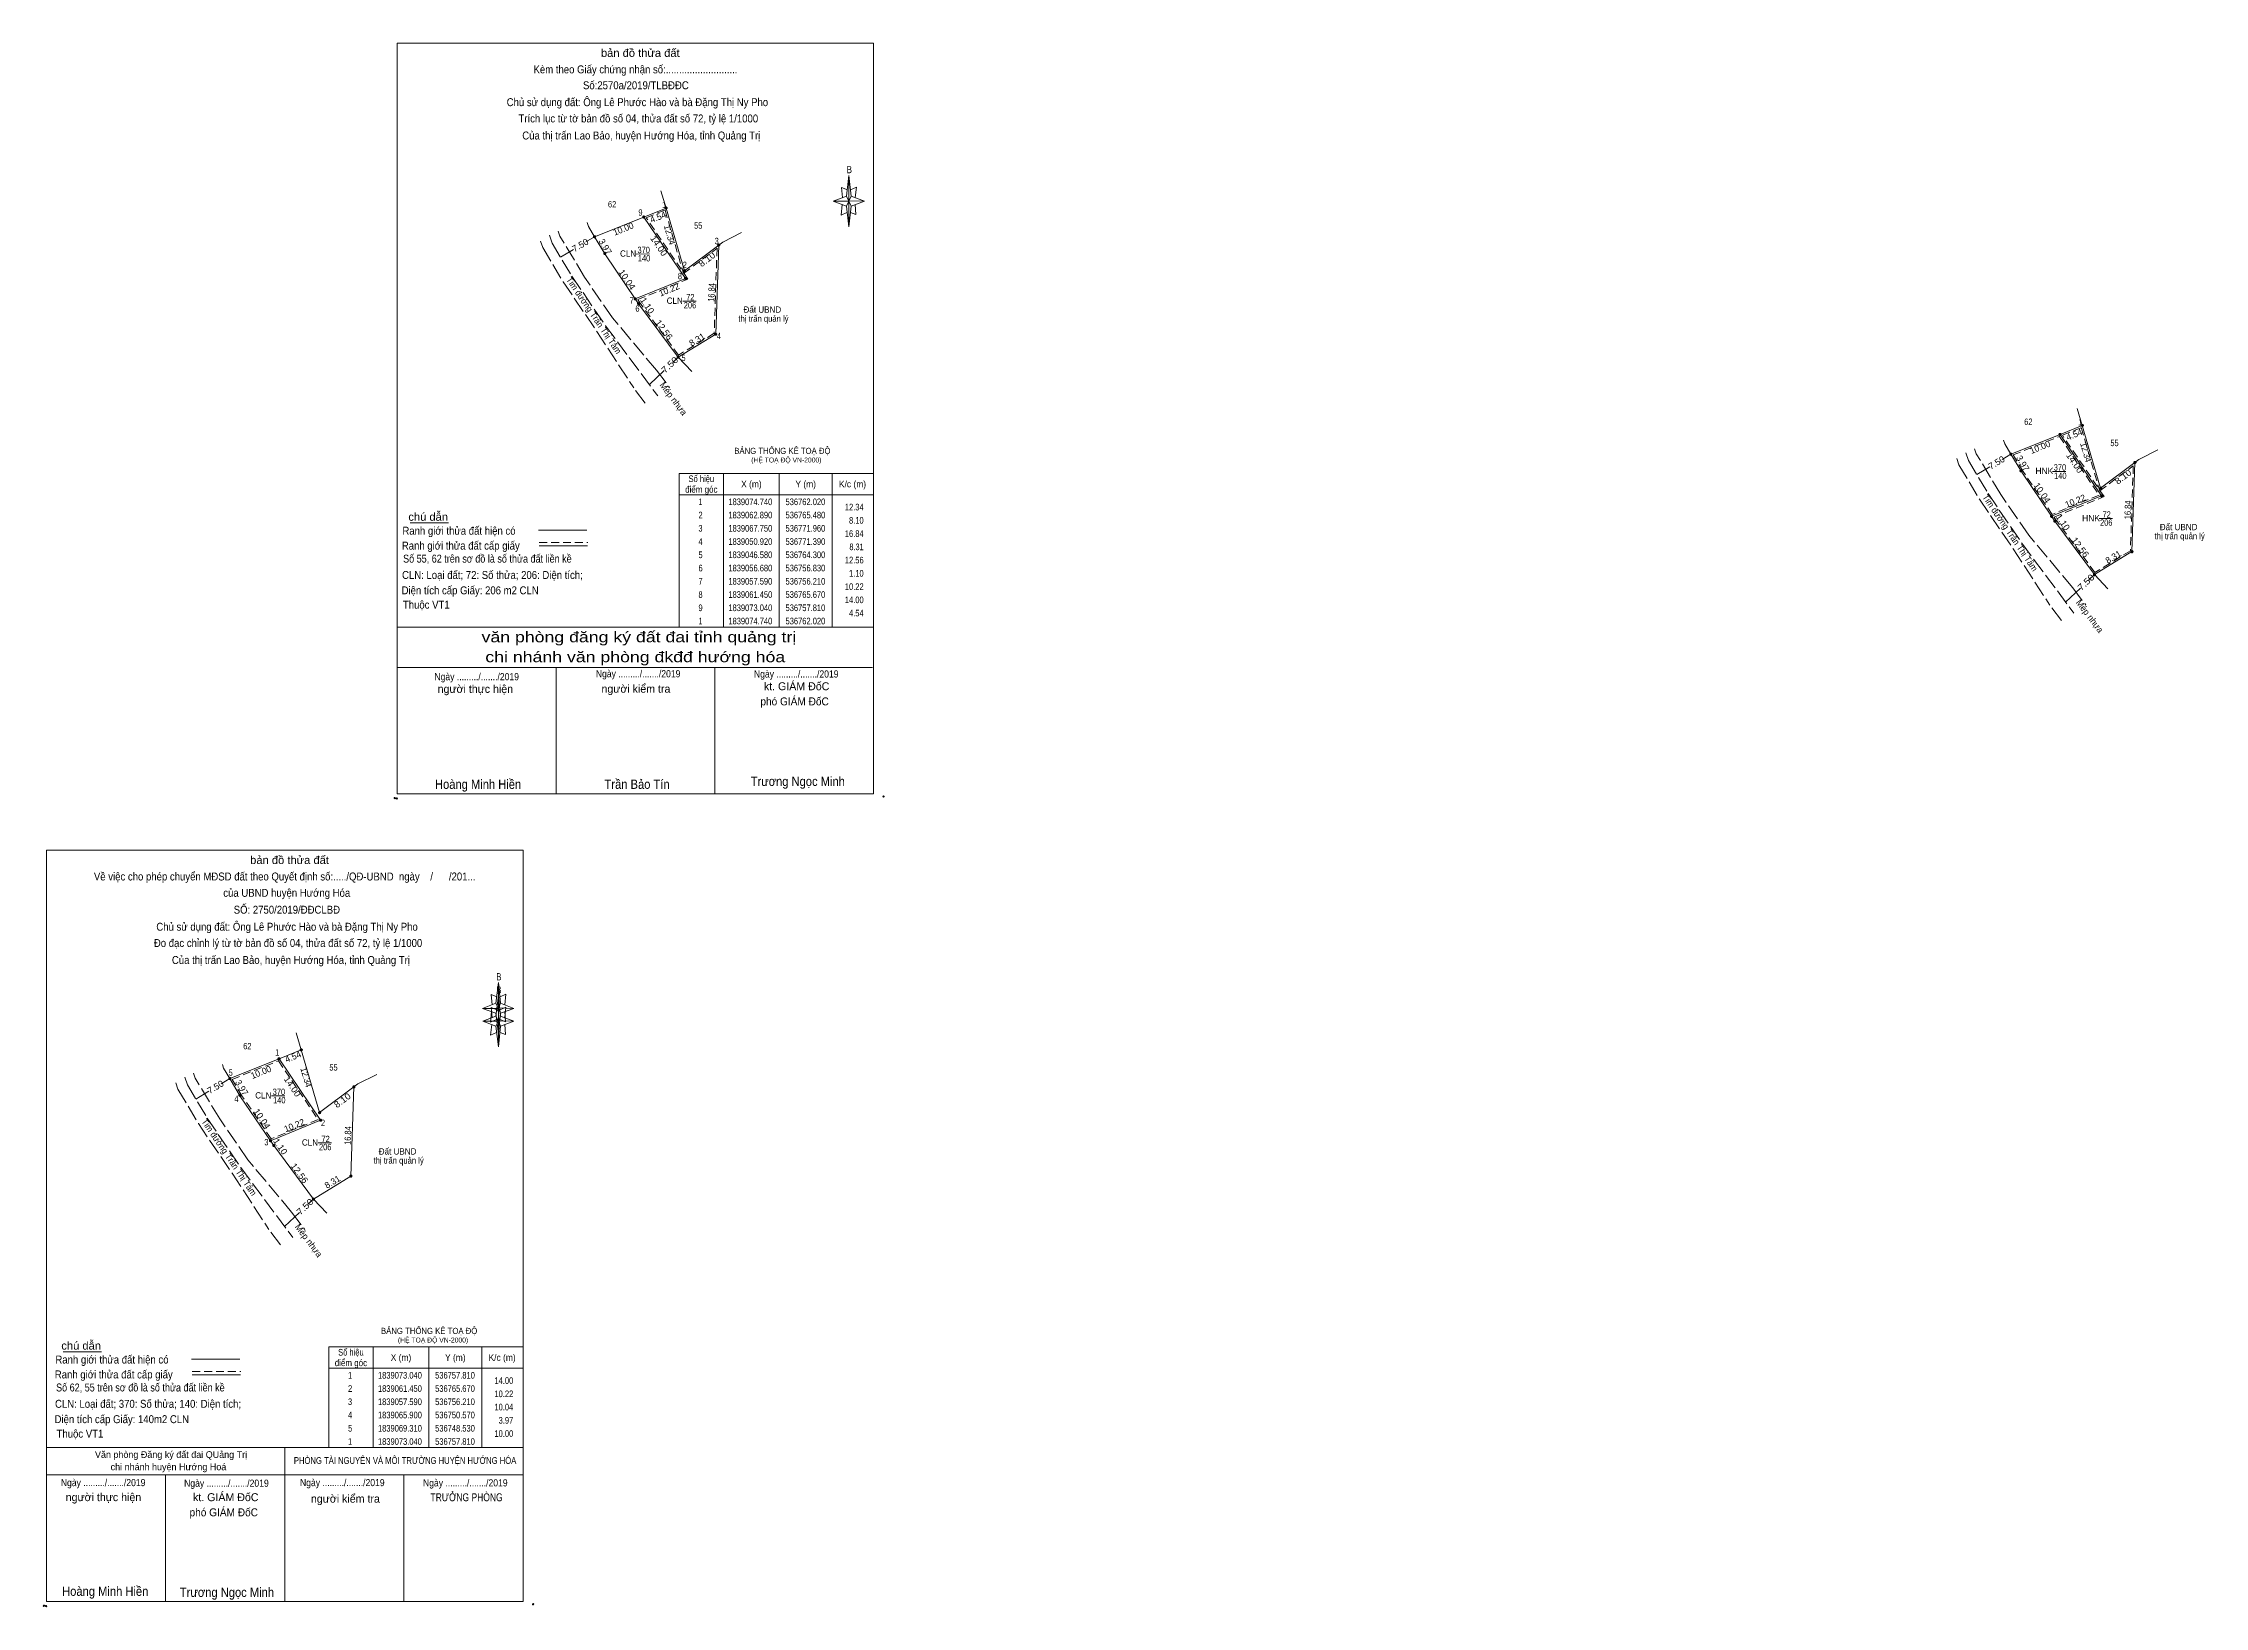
# Model space of a CAD drawing. Header units: metres. Extents: x 536377 to 536785, y 1838852 to 1839147.
import ezdxf
from ezdxf.enums import TextEntityAlignment as Align

# ---------------------------------------------------------------- set-up
doc = ezdxf.new("R2010")
doc.units = ezdxf.units.M
doc.header["$LTSCALE"] = 0.5
doc.header["$PDMODE"] = 32
doc.header["$PDSIZE"] = 0.25
doc.linetypes.add('LONG_DASHED', pattern=[7.5, 6, -1.5])
doc.linetypes.add('MEDIUM_DASHED', pattern=[4.5, 3, -1.5])
for name, color, linetype, lineweight in [('1', 7, 'MEDIUM_DASHED', 13), ('10', 7, 'Continuous', 13), ('2', 7, 'Continuous', 13), ('22', 7, 'Continuous', 13), ('27', 7, 'LONG_DASHED', 13), ('36', 7, 'Continuous', 13), ('5', 7, 'Continuous', 13), ('6', 7, 'Continuous', 13), ('63', 7, 'MEDIUM_DASHED', 13)]:
    doc.layers.add(name, color=color, linetype=linetype, lineweight=lineweight)

msp = doc.modelspace()

# ---------------------------------------------------------------- hatches: boundary and pattern name
at = {"layer": '63'}
for points in [[(536490.61, 1839114.07, 1), (536490.21, 1839114.07, 1)], [(536494.82, 1839115.77, 1), (536494.42, 1839115.77, 1)], [(536481.33, 1839110.34, 1), (536480.93, 1839110.34, 1)], [(536504.76, 1839108.78, 1), (536504.36, 1839108.78, 1)], [(536483.24, 1839107.21, 1), (536482.84, 1839107.21, 1)], [(536483.24, 1839107.21, 1), (536482.84, 1839107.21, 1)], [(536498.28, 1839103.92, 1), (536497.88, 1839103.92, 1)], [(536498.47, 1839102.48, 1), (536498.07, 1839102.48, 1)], [(536489.01, 1839098.62, 1), (536488.61, 1839098.62, 1)], [(536489.63, 1839097.71, 1), (536489.23, 1839097.71, 1)], [(536504.19, 1839091.95, 1), (536503.79, 1839091.95, 1)], [(536497.1, 1839087.61, 1), (536496.7, 1839087.61, 1)], [(536758.01, 1839073.04, 1), (536757.61, 1839073.04, 1)], [(536762.22, 1839074.74, 1), (536761.82, 1839074.74, 1)], [(536748.73, 1839069.31, 1), (536748.33, 1839069.31, 1)], [(536772.16, 1839067.75, 1), (536771.76, 1839067.75, 1)], [(536750.64, 1839066.18, 1), (536750.24, 1839066.18, 1)], [(536750.64, 1839066.18, 1), (536750.24, 1839066.18, 1)], [(536765.68, 1839062.89, 1), (536765.28, 1839062.89, 1)], [(536765.87, 1839061.45, 1), (536765.47, 1839061.45, 1)], [(536756.41, 1839057.59, 1), (536756.01, 1839057.59, 1)], [(536757.03, 1839056.68, 1), (536756.63, 1839056.68, 1)], [(536771.59, 1839050.92, 1), (536771.19, 1839050.92, 1)], [(536764.5, 1839046.58, 1), (536764.1, 1839046.58, 1)], [(536425.95, 1838956.91, 1), (536425.55, 1838956.91, 1)], [(536421.74, 1838955.21, 1), (536421.34, 1838955.21, 1)], [(536412.46, 1838951.48, 1), (536412.06, 1838951.48, 1)], [(536435.89, 1838949.92, 1), (536435.49, 1838949.92, 1)], [(536414.37, 1838948.35, 1), (536413.97, 1838948.35, 1)], [(536414.37, 1838948.35, 1), (536413.97, 1838948.35, 1)], [(536429.41, 1838945.06, 1), (536429.01, 1838945.06, 1)], [(536429.6, 1838943.62, 1), (536429.2, 1838943.62, 1)], [(536420.14, 1838939.76, 1), (536419.74, 1838939.76, 1)], [(536420.76, 1838938.85, 1), (536420.36, 1838938.85, 1)], [(536435.32, 1838933.09, 1), (536434.92, 1838933.09, 1)], [(536428.23, 1838928.75, 1), (536427.83, 1838928.75, 1)]]:
    msp.add_hatch(color=256, dxfattribs=at).paths.add_polyline_path(points)

# ---------------------------------------------------------------- linework, layer by layer
at = {"layer": '1'}
for points in [[(536494.42, 1839115.37), (536497.91, 1839103.42), (536504.24, 1839108.16), (536503.7, 1839092.12), (536496.98, 1839088.01), (536489.67, 1839097.88), (536489.27, 1839098.48), (536498.73, 1839102.34), (536490.87, 1839113.93)], [(536761.82, 1839074.34), (536765.31, 1839062.39), (536771.64, 1839067.13), (536771.1, 1839051.09), (536764.38, 1839046.98), (536757.07, 1839056.85), (536756.67, 1839057.45), (536766.13, 1839061.31), (536758.27, 1839072.9)]]:
    msp.add_lwpolyline(points, close=True, dxfattribs=at)
at = {"layer": '10'}
for p, q in [((536493.66, 1839118.99), (536494.62, 1839115.77)), ((536505.31, 1839109.35), (536508.87, 1839111.14)), ((536496.9, 1839087.61), (536499.46, 1839084.92)), ((536761.06, 1839077.96), (536762.02, 1839074.74)), ((536772.71, 1839068.32), (536776.27, 1839070.11)), ((536764.3, 1839046.58), (536766.86, 1839043.89)), ((536424.79, 1838960.13), (536425.75, 1838956.91)), ((536436.44, 1838950.49), (536440, 1838952.28)), ((536428.03, 1838928.75), (536430.59, 1838926.06))]:
    msp.add_line(p, q, dxfattribs=at)
for points in [[(536481.13, 1839110.34), (536490.41, 1839114.07), (536494.62, 1839115.77)], [(536494.62, 1839115.77), (536498.08, 1839103.92), (536504.56, 1839108.78)], [(536748.53, 1839069.31), (536757.81, 1839073.04), (536762.02, 1839074.74)], [(536762.02, 1839074.74), (536765.48, 1839062.89), (536771.96, 1839067.75)], [(536412.26, 1838951.48), (536421.54, 1838955.21), (536425.75, 1838956.91)], [(536425.75, 1838956.91), (536429.21, 1838945.06), (536435.69, 1838949.92)]]:
    msp.add_lwpolyline(points, dxfattribs=at)
at = {"layer": '10', "linetype": 'MEDIUM_DASHED'}
for points in [[(536757.7, 1839072.67), (536765.21, 1839061.59), (536756.32, 1839057.96), (536750.82, 1839066.06), (536748.97, 1839069.16)], [(536421.43, 1838954.84), (536428.94, 1838943.76), (536420.05, 1838940.13), (536414.55, 1838948.23), (536412.7, 1838951.33)]]:
    msp.add_lwpolyline(points, close=True, dxfattribs=at)
at = {"layer": '2'}
for p, q in [((536528.66, 1839118.03), (536529.15, 1839121.93)), ((536528.66, 1839116.14), (536526.15, 1839117.03)), ((536529.55, 1839118.03), (536532.06, 1839117.03)), ((536530.35, 1839116.43), (536530.46, 1839114.54)), ((536529.55, 1839116.14), (536529.15, 1839112.23)), ((536530.46, 1839114.54), (536529.46, 1839114.94)), ((536446.28, 1839056.35), (536453.52, 1839056.35)), ((536470.53, 1839054.95), (536479.66, 1839054.95)), ((536470.67, 1839052.02), (536479.8, 1839052.02)), ((536443.87, 1839036.67), (536533.78, 1839036.67)), ((536443.87, 1839029.08), (536533.58, 1839029.08)), ((536443.87, 1839029.08), (536533.58, 1839029.08)), ((536443.87, 1839029.08), (536533.58, 1839029.08)), ((536473.84, 1839005.21), (536473.84, 1839029.08)), ((536503.81, 1839005.21), (536503.81, 1839029.08)), ((536380.76, 1838899.94), (536388, 1838899.94)), ((536405.01, 1838898.54), (536414.14, 1838898.54)), ((536405.15, 1838895.61), (536414.28, 1838895.61))]:
    msp.add_line(p, q, dxfattribs=at)
at = {"layer": '2', "linetype": 'MEDIUM_DASHED'}
for p, q in [((536470.67, 1839052.64), (536479.86, 1839052.64)), ((536405.15, 1838896.23), (536414.34, 1838896.23))]:
    msp.add_line(p, q, dxfattribs=at)
at = {"layer": '2'}
for points in [[(536443.87, 1839146.86), (536533.78, 1839146.86), (536533.78, 1839005.21), (536443.87, 1839005.21)], [(536529.15, 1839121.93), (536529.55, 1839118.03), (536529.15, 1839117.03)], [(536529.15, 1839117.03), (536526.15, 1839117.03), (536528.66, 1839118.03), (536529.55, 1839116.14), (536532.06, 1839117.03), (536529.15, 1839117.14)], [(536529.15, 1839117.03), (536529.15, 1839112.23), (536528.66, 1839116.14)]]:
    msp.add_lwpolyline(points, close=True, dxfattribs=at)
for points in [[(536529.15, 1839117.03), (536528.66, 1839118.03), (536526.15, 1839117.03)], [(536527.86, 1839116.43), (536527.66, 1839114.43), (536528.75, 1839114.94)], [(536528.86, 1839119.22), (536527.75, 1839119.62), (536527.95, 1839117.74)], [(536529.15, 1839117.03), (536529.55, 1839116.14), (536532.06, 1839117.03)], [(536529.46, 1839119.22), (536530.55, 1839119.73), (536530.35, 1839117.74)], [(536533.78, 1839005.21), (536443.87, 1839005.21), (536443.87, 1839029.08)]]:
    msp.add_lwpolyline(points, dxfattribs=at)
for p in [(536443.39, 1839004.43), (536443.79, 1839004.36), (536535.68, 1839004.71)]:
    msp.add_point(p, dxfattribs=at)
at = {"layer": '22'}
for points in [[(536479.73, 1839113.01), (536479.96, 1839112.31), (536481.13, 1839110.34)], [(536481.13, 1839110.34), (536483.17, 1839106.93), (536488.81, 1839098.62)], [(536488.81, 1839098.62), (536489.43, 1839097.71), (536496.9, 1839087.61)], [(536747.13, 1839071.98), (536747.36, 1839071.28), (536748.53, 1839069.31)], [(536748.53, 1839069.31), (536750.57, 1839065.9), (536756.21, 1839057.59)], [(536756.21, 1839057.59), (536756.83, 1839056.68), (536764.3, 1839046.58)], [(536410.86, 1838954.15), (536411.09, 1838953.45), (536412.26, 1838951.48)], [(536412.26, 1838951.48), (536414.3, 1838948.07), (536419.94, 1838939.76)], [(536419.94, 1838939.76), (536420.56, 1838938.85), (536428.03, 1838928.75)]]:
    msp.add_lwpolyline(points, dxfattribs=at)
at = {"layer": '22', "linetype": 'LONG_DASHED'}
for points in [[(536470.93, 1839109.54), (536471.33, 1839108.34), (536475.19, 1839101.85), (536481.57, 1839092.47), (536488.51, 1839081.84)], [(536472.62, 1839110.62), (536473.11, 1839109.16), (536476.84, 1839102.9), (536483.19, 1839093.55), (536493.04, 1839080.33)], [(536492.8, 1839085.14), (536484.52, 1839095.04), (536479.24, 1839102.72), (536474.58, 1839110.44), (536474.27, 1839111.38)], [(536738.33, 1839068.51), (536738.73, 1839067.31), (536742.59, 1839060.82), (536748.97, 1839051.44), (536755.91, 1839040.81)], [(536740.02, 1839069.59), (536740.51, 1839068.13), (536744.24, 1839061.87), (536750.59, 1839052.52), (536760.44, 1839039.3)], [(536760.2, 1839044.11), (536751.92, 1839054.01), (536746.64, 1839061.69), (536741.98, 1839069.41), (536741.67, 1839070.35)], [(536402.06, 1838950.68), (536402.46, 1838949.48), (536406.32, 1838942.99), (536412.7, 1838933.61), (536419.64, 1838922.98)], [(536403.75, 1838951.76), (536404.24, 1838950.3), (536407.97, 1838944.04), (536414.32, 1838934.69), (536424.17, 1838921.47)], [(536423.93, 1838926.28), (536415.65, 1838936.18), (536410.37, 1838943.86), (536405.71, 1838951.58), (536405.4, 1838952.52)]]:
    msp.add_lwpolyline(points, dxfattribs=at)
at = {"layer": '27'}
for p, q in [((536492.8, 1839085.14), (536495.3, 1839081.84)), ((536490.69, 1839078.96), (536488.51, 1839081.84)), ((536760.2, 1839044.11), (536762.7, 1839040.81)), ((536758.09, 1839037.93), (536755.91, 1839040.81)), ((536423.93, 1838926.28), (536426.43, 1838922.98)), ((536421.82, 1838920.1), (536419.64, 1838922.98))]:
    msp.add_line(p, q, dxfattribs=at)
at = {"layer": '36'}
for p, q in [((536490.41, 1839114.07), (536498.27, 1839102.48)), ((536504.56, 1839108.78), (536505.31, 1839109.35)), ((536488.81, 1839098.62), (536498.27, 1839102.48)), ((536757.81, 1839073.04), (536765.67, 1839061.45)), ((536771.96, 1839067.75), (536772.71, 1839068.32)), ((536756.21, 1839057.59), (536765.67, 1839061.45)), ((536421.54, 1838955.21), (536429.4, 1838943.62)), ((536435.69, 1838949.92), (536436.44, 1838950.49)), ((536419.94, 1838939.76), (536429.4, 1838943.62))]:
    msp.add_line(p, q, dxfattribs=at)
for points in [[(536496.9, 1839087.61), (536503.99, 1839091.95), (536504.56, 1839108.78)], [(536764.3, 1839046.58), (536771.39, 1839050.92), (536771.96, 1839067.75)], [(536428.03, 1838928.75), (536435.12, 1838933.09), (536435.69, 1838949.92)]]:
    msp.add_lwpolyline(points, dxfattribs=at)
at = {"layer": '5'}
for p, q in [((536462.49, 1838965.72), (536462.99, 1838969.62)), ((536462.49, 1838963.27), (536462.98, 1838967.18)), ((536463.39, 1838965.72), (536465.89, 1838964.72)), ((536462.49, 1838963.82), (536459.99, 1838964.72)), ((536462.49, 1838961.38), (536460, 1838962.29)), ((536463.37, 1838961.38), (536462.98, 1838957.49)), ((536463.39, 1838963.82), (536462.99, 1838959.92)), ((536464.29, 1838962.22), (536463.29, 1838962.62)), ((536463.37, 1838963.27), (536465.88, 1838962.29)), ((536464.18, 1838961.67), (536464.29, 1838959.78)), ((536464.19, 1838964.12), (536464.29, 1838962.22)), ((536464.29, 1838959.78), (536463.3, 1838960.18)), ((536377.62, 1838881.84), (536467.62, 1838881.84)), ((536422.62, 1838852.78), (536422.62, 1838881.84)), ((536377.62, 1838876.68), (536467.62, 1838876.68)), ((536377.62, 1838876.68), (536467.42, 1838876.68)), ((536377.62, 1838876.68), (536467.42, 1838876.68)), ((536377.62, 1838852.78), (536377.62, 1838876.68)), ((536400.12, 1838852.78), (536400.12, 1838876.68)), ((536445.12, 1838852.78), (536445.12, 1838876.68))]:
    msp.add_line(p, q, dxfattribs=at)
for points in [[(536377.62, 1838994.58), (536467.62, 1838994.58), (536467.62, 1838852.78), (536377.62, 1838852.78)], [(536462.99, 1838969.62), (536463.39, 1838965.72), (536462.99, 1838964.72)], [(536462.99, 1838964.72), (536459.99, 1838964.72), (536462.49, 1838965.72), (536463.39, 1838963.82), (536465.89, 1838964.72), (536462.99, 1838964.82)], [(536462.98, 1838967.18), (536463.37, 1838963.27), (536462.98, 1838962.29)], [(536462.98, 1838962.29), (536460, 1838962.29), (536462.49, 1838963.27), (536463.37, 1838961.38), (536465.88, 1838962.29), (536462.98, 1838962.38)], [(536462.99, 1838964.72), (536462.99, 1838959.92), (536462.49, 1838963.82)], [(536462.98, 1838962.29), (536462.98, 1838957.49), (536462.49, 1838961.38)]]:
    msp.add_lwpolyline(points, close=True, dxfattribs=at)
for points in [[(536462.99, 1838964.72), (536462.49, 1838965.72), (536459.99, 1838964.72)], [(536462.69, 1838966.92), (536461.59, 1838967.32), (536461.79, 1838965.42)], [(536463.29, 1838966.92), (536464.39, 1838967.42), (536464.19, 1838965.42)], [(536462.98, 1838962.29), (536462.49, 1838963.27), (536460, 1838962.29)], [(536461.69, 1838964.12), (536461.49, 1838962.12), (536462.59, 1838962.62)], [(536461.7, 1838961.67), (536461.49, 1838959.67), (536462.58, 1838960.18)], [(536462.69, 1838964.47), (536461.59, 1838964.87), (536461.78, 1838962.98)], [(536462.98, 1838962.29), (536463.37, 1838961.38), (536465.88, 1838962.29)], [(536462.99, 1838964.72), (536463.39, 1838963.82), (536465.89, 1838964.72)], [(536463.3, 1838964.47), (536464.39, 1838964.98), (536464.18, 1838962.98)], [(536467.62, 1838852.78), (536377.62, 1838852.78), (536377.62, 1838876.68)]]:
    msp.add_lwpolyline(points, dxfattribs=at)
for p in [(536377.15, 1838852.01), (536377.55, 1838851.94)]:
    msp.add_point(p, dxfattribs=at)
at = {"layer": '6'}
msp.add_line((536377.62, 1838881.84), (536467.62, 1838881.84), dxfattribs=at)
msp.add_point((536469.52, 1838852.28), dxfattribs=at)
at = {"layer": '63', "linetype": 'Continuous'}
for p, q in [((536479.5, 1839109.36), (536481.13, 1839110.34)), ((536474.7, 1839106.49), (536477.17, 1839107.97)), ((536488.97, 1839107.09), (536491.52, 1839107.1)), ((536497.78, 1839098.19), (536500.33, 1839098.2)), ((536491.47, 1839082.44), (536494.26, 1839085.09)), ((536495.88, 1839086.64), (536496.9, 1839087.61)), ((536746.9, 1839068.33), (536748.53, 1839069.31)), ((536505.48, 1839065.67), (536505.48, 1839036.67)), ((536515.98, 1839065.67), (536515.98, 1839036.67)), ((536525.98, 1839065.67), (536525.98, 1839036.67)), ((536742.1, 1839065.46), (536744.57, 1839066.94)), ((536756.37, 1839066.06), (536758.92, 1839066.07)), ((536497.08, 1839061.67), (536533.78, 1839061.67)), ((536765.18, 1839057.16), (536767.73, 1839057.17)), ((536758.87, 1839041.41), (536761.66, 1839044.06)), ((536763.28, 1839045.61), (536764.3, 1839046.58)), ((536405.83, 1838947.63), (536408.3, 1838949.11)), ((536410.63, 1838950.5), (536412.26, 1838951.48)), ((536420.1, 1838948.23), (536422.65, 1838948.24)), ((536428.91, 1838939.33), (536431.46, 1838939.34)), ((536427.01, 1838927.78), (536428.03, 1838928.75)), ((536422.6, 1838923.58), (536425.39, 1838926.23)), ((536439.32, 1838900.84), (536439.32, 1838881.84)), ((536449.82, 1838900.84), (536449.82, 1838881.84)), ((536459.82, 1838900.84), (536459.82, 1838881.84)), ((536430.92, 1838896.84), (536467.62, 1838896.84))]:
    msp.add_line(p, q, dxfattribs=at)
for points in [[(536497.08, 1839065.67), (536533.78, 1839065.67), (536533.78, 1839036.67), (536497.08, 1839036.67)], [(536430.92, 1838900.84), (536467.62, 1838900.84), (536467.62, 1838881.84), (536430.92, 1838881.84)]]:
    msp.add_lwpolyline(points, close=True, dxfattribs=at)
at = {"layer": '63'}
for centre in [(536490.41, 1839114.07), (536494.62, 1839115.77), (536481.13, 1839110.34), (536504.56, 1839108.78), (536483.04, 1839107.21), (536483.04, 1839107.21), (536498.08, 1839103.92), (536498.27, 1839102.48), (536488.81, 1839098.62), (536489.43, 1839097.71), (536503.99, 1839091.95), (536496.9, 1839087.61), (536757.81, 1839073.04), (536762.02, 1839074.74), (536748.53, 1839069.31), (536771.96, 1839067.75), (536750.44, 1839066.18), (536750.44, 1839066.18), (536765.48, 1839062.89), (536765.67, 1839061.45), (536756.21, 1839057.59), (536756.83, 1839056.68), (536771.39, 1839050.92), (536764.3, 1839046.58), (536425.75, 1838956.91), (536421.54, 1838955.21), (536412.26, 1838951.48), (536435.69, 1838949.92), (536414.17, 1838948.35), (536414.17, 1838948.35), (536429.21, 1838945.06), (536429.4, 1838943.62), (536419.94, 1838939.76), (536420.56, 1838938.85), (536435.12, 1838933.09), (536428.03, 1838928.75)]:
    msp.add_circle(centre, 0.2, dxfattribs=at)

# ---------------------------------------------------------------- texts
at = {"layer": '1'}
for s, width, p in [('370', 0.85, (536490.395, 1839107.25)), ('CLN', 0.95, (536487.45, 1839106.58)), ('140', 0.85, (536490.465, 1839105.68)), ('CLN', 0.95, (536496.26, 1839097.68)), ('206', 0.85, (536499.14, 1839096.83)), ('72', 0.85, (536499.205, 1839098.35)), ('370', 0.85, (536757.795, 1839066.22)), ('140', 0.85, (536757.865, 1839064.65)), ('206', 0.85, (536766.54, 1839055.8)), ('72', 0.85, (536766.605, 1839057.32)), ('CLN', 0.95, (536418.58, 1838947.72)), ('370', 0.85, (536421.525, 1838948.39)), ('140', 0.85, (536421.595, 1838946.82)), ('CLN', 0.95, (536427.39, 1838938.82)), ('206', 0.85, (536430.27, 1838937.97)), ('72', 0.85, (536430.335, 1838939.49))]:
    msp.add_text(s, height=1.2, dxfattribs=dict(at, width=width)).set_placement(p, align=Align.CENTER)
for p in [(536754.855, 1839065.55), (536763.665, 1839056.65)]:
    msp.add_text('HNK', height=1.2, dxfattribs=at).set_placement(p, align=Align.CENTER)
for s, height, width, p in [('BẢNG THỐNG KÊ TOẠ ĐỘ ', 1.15, 0.95, (536440.8, 1838903.3)), ('(HỆ TOẠ ĐỘ VN-2000)', 0.9299, 0.9, (536443.99, 1838901.68))]:
    msp.add_text(s, height=height, dxfattribs=dict(at, width=width)).set_placement(p)
at = {"layer": '2'}
for s, height, width, p in [('bản đồ thửa đất', 1.498, 1.05, (536489.76, 1839144.29)), ('Kèm theo Giấy chứng nhận số:...........................', 1.498, 0.9, (536488.84, 1839141.18)), ('Chủ sử dụng đất: Ông Lê Phước Hào và bà Đặng Thị Ny Pho', 1.5, 0.9, (536489.21, 1839134.99)), ('Số:2570a/2019/TLBĐĐC ', 1.5, 0.9, (536489.17, 1839138.18)), ('Trích lục từ tờ bản đồ số 04, thửa đất số 72, tỷ lệ 1/1000 ', 1.5, 0.9, (536489.635, 1839131.92)), ('Của thị trấn Lao Bảo, huyện Hướng Hóa, tỉnh Quảng Trị', 1.5, 0.9, (536489.945, 1839128.7)), ('B', 1.376, 0.8, (536529.23, 1839122.33)), ('văn phòng đăng ký đất đai tỉnh quảng trị', 1.998, 1.25, (536489.495, 1839033.82)), ('chi nhánh văn phòng đkđđ hướng hóa', 1.998, 1.25, (536488.805, 1839030.06)), ('Ngày ........./......./2019', 1.349, 0.9, (536458.865, 1839026.65)), ('Ngày ........./......./2019', 1.349, 0.9, (536489.345, 1839027.21)), ('Ngày ........./......./2019', 1.349, 0.9, (536519.195, 1839027.16)), ('Hoàng Minh Hiền', 1.75, 0.9, (536459.13, 1839006.16)), ('Trần Bảo Tín', 1.75, 0.9, (536489.15, 1839006.16))]:
    msp.add_text(s, height=height, dxfattribs=dict(at, width=width)).set_placement(p, align=Align.CENTER)
for s, height, width, p in [('BẢNG THỐNG KÊ TOẠ ĐỘ ', 1.149, 0.95, (536507.5, 1839069.37)), ('(HỆ TOẠ ĐỘ VN-2000)', 0.929, 0.9, (536510.7, 1839067.75)), ('Ranh giới thửa đất hiện có ', 1.5, 0.9, (536444.84, 1839054.12)), ('chú dẫn', 1.498, 1.05, (536445.96, 1839056.75)), ('Ranh giới thửa đất cấp giấy', 1.5, 0.9, (536444.73, 1839051.31)), ('CLN: Loại đất; 72: Số thửa; 206: Diện tích;', 1.5, 0.9, (536444.77, 1839045.77)), ('Số 55, 62 trên sơ đồ là số thửa đất liền kề', 1.5, 0.85, (536444.97, 1839048.85)), ('Diện tích cấp Giấy: 206 m2 CLN', 1.5, 0.9, (536444.69, 1839042.87)), ('Thuộc VT1', 1.5, 0.9, (536444.93, 1839040.16)), ('chú dẫn', 1.498, 1.05, (536380.44, 1838900.34)), ('Ranh giới thửa đất cấp giấy', 1.5, 0.9, (536379.21, 1838894.9)), ('Ranh giới thửa đất hiện có ', 1.5, 0.9, (536379.32, 1838897.71)), ('Số 62, 55 trên sơ đồ là số thửa đất liền kề', 1.5, 0.85, (536379.45, 1838892.44)), ('Diện tích cấp Giấy: 140m2 CLN', 1.5, 0.9, (536379.17, 1838886.46)), ('CLN: Loại đất; 370: Số thửa; 140: Diện tích;', 1.5, 0.9, (536379.25, 1838889.36)), ('Thuộc VT1', 1.5, 0.9, (536379.54, 1838883.72))]:
    msp.add_text(s, height=height, dxfattribs=dict(at, width=width)).set_placement(p)
for s, p in [('người thực hiện', (536458.615, 1839024.27)), ('người kiểm tra', (536488.93, 1839024.3))]:
    msp.add_text(s, height=1.498, dxfattribs=at).set_placement(p, align=Align.CENTER)
at = {"layer": '5'}
for s, p in [('kt. GIÁM ĐốC', (536519.27, 1839024.77)), ('người thực hiện', (536388.4, 1838871.74)), ('kt. GIÁM ĐốC', (536411.49, 1838871.74)), ('người kiểm tra', (536434.075, 1838871.46))]:
    msp.add_text(s, height=1.5, dxfattribs=at).set_placement(p, align=Align.CENTER)
for s, height, width, p in [('phó GIÁM ĐốC', 1.5, 0.95, (536518.89, 1839021.91)), ('Trương Ngọc Minh', 1.75, 0.9, (536519.495, 1839006.7)), ('Về việc cho phép chuyển MĐSD đất theo Quyết định số:...../QĐ-UBND  ngày    /      /201...', 1.5, 0.9, (536422.615, 1838988.87)), ('bản đồ thửa đất', 1.5, 1.05, (536423.53, 1838991.98)), ('của UBND huyện Hướng Hóa', 1.5, 0.9, (536423, 1838985.79)), ('SỐ: 2750/2019/ĐĐCLBĐ', 1.5, 0.9, (536423.025, 1838982.6)), ('Đo đạc chỉnh lý từ tờ bản đồ số 04, thửa đất số 72, tỷ lệ 1/1000 ', 1.5, 0.9, (536423.5, 1838976.32)), ('Chủ sử dụng đất: Ông Lê Phước Hào và bà Đặng Thị Ny Pho', 1.5, 0.9, (536423.06, 1838979.39)), ('Của thị trấn Lao Bảo, huyện Hướng Hóa, tỉnh Quảng Trị', 1.5, 0.9, (536423.795, 1838973.11)), ('B', 1.378, 0.8, (536463.04, 1838970)), ('B', 1.377, 0.8, (536463.05, 1838967.53)), ('Ngày ........./......./2019', 1.35, 0.9, (536388.335, 1838874.57)), ('Ngày ........./......./2019', 1.35, 0.9, (536411.615, 1838874.46)), ('Ngày ........./......./2019', 1.35, 0.9, (536433.495, 1838874.57)), ('Ngày ........./......./2019', 1.35, 0.9, (536456.715, 1838874.52)), ('TRƯỞNG PHÒNG', 1.5, 0.8, (536456.955, 1838871.72)), ('phó GIÁM ĐốC', 1.5, 0.95, (536411.11, 1838868.88)), ('Hoàng Minh Hiền', 1.75, 0.9, (536388.73, 1838853.87)), ('Trương Ngọc Minh', 1.75, 0.9, (536411.715, 1838853.67))]:
    msp.add_text(s, height=height, dxfattribs=dict(at, width=width)).set_placement(p, align=Align.CENTER)
at = {"layer": '6'}
for s, p in [(' Văn phòng Đăng ký đất đai QUảng Trị', (536400.92, 1838879.9)), ('chi nhánh huyện Hướng Hoá', (536400.67, 1838877.58))]:
    msp.add_text(s, height=1.267, dxfattribs=at).set_placement(p, align=Align.CENTER)
at = {"layer": '6', "width": 0.85}
msp.add_text('PHÒNG TÀI NGUYÊN VÀ MÔI TRƯỜNG HUYỆN HƯỚNG HÓA', height=1.27, dxfattribs=at).set_placement((536445.345, 1838878.78), align=Align.CENTER)
at = {"layer": '63'}
for s, height, width, p in [('62', 1.2, 0.85, (536484.435, 1839115.87)), ('55', 1.2, 0.8, (536500.695, 1839111.86)), ('Đất UBND ', 1.2, 0.95, (536513.015, 1839096)), ('thị trấn quản lý', 1.2, 0.9, (536513.005, 1839094.3)), ('62', 1.2, 0.85, (536751.835, 1839074.84)), ('55', 1.2, 0.8, (536768.095, 1839070.83)), ('điểm góc', 1.25, 0.9, (536501.28, 1839062.05)), ('Số hiệu', 1.25, 0.85, (536501.28, 1839064.05)), ('X (m)', 1.25, 0.95, (536510.73, 1839063.05)), ('Y (m)', 1.25, 0.95, (536520.985, 1839063.05)), ('K/c (m)', 1.25, 0.95, (536529.825, 1839063.05)), (' 1', 1.25, 0.75, (536500.93, 1839059.7)), ('1839074.740', 1.25, 0.85, (536510.53, 1839059.7)), ('536762.020', 1.25, 0.85, (536520.93, 1839059.7)), (' 3', 1.25, 0.8, (536500.925, 1839054.7)), (' 2', 1.25, 0.85, (536500.935, 1839057.2)), ('1839062.890', 1.25, 0.85, (536510.53, 1839057.2)), ('1839067.750', 1.25, 0.85, (536510.53, 1839054.7)), ('536765.480', 1.25, 0.85, (536520.93, 1839057.2)), ('536771.960', 1.25, 0.85, (536520.93, 1839054.7)), ('Đất UBND ', 1.2, 0.95, (536780.415, 1839054.97)), (' 4', 1.25, 0.85, (536500.93, 1839052.2)), (' 5', 1.25, 0.8, (536500.935, 1839049.7)), ('1839050.920', 1.25, 0.85, (536510.53, 1839052.2)), ('1839046.580', 1.25, 0.85, (536510.53, 1839049.7)), ('536771.390', 1.25, 0.85, (536520.93, 1839052.2)), ('536764.300', 1.25, 0.85, (536520.93, 1839049.7)), ('thị trấn quản lý', 1.2, 0.9, (536780.405, 1839053.27)), (' 6', 1.25, 0.85, (536500.935, 1839047.2)), ('1839056.680', 1.25, 0.85, (536510.53, 1839047.2)), ('536756.830', 1.25, 0.85, (536520.93, 1839047.2)), (' 8', 1.25, 0.8, (536500.935, 1839042.2)), (' 7', 1.25, 0.8, (536500.935, 1839044.7)), ('1839057.590', 1.25, 0.85, (536510.53, 1839044.7)), ('1839061.450', 1.25, 0.85, (536510.53, 1839042.2)), ('536756.210', 1.25, 0.85, (536520.93, 1839044.7)), ('536765.670', 1.25, 0.85, (536520.93, 1839042.2)), (' 9', 1.25, 0.85, (536500.93, 1839039.7)), ('1839073.040', 1.25, 0.85, (536510.53, 1839039.7)), ('536757.810', 1.25, 0.85, (536520.93, 1839039.7)), (' 1', 1.25, 0.75, (536500.93, 1839037.2)), ('1839074.740', 1.25, 0.85, (536510.53, 1839037.2)), ('536762.020', 1.25, 0.85, (536520.93, 1839037.2)), ('62', 1.2, 0.85, (536415.565, 1838957.01)), ('55', 1.2, 0.8, (536431.825, 1838953)), ('thị trấn quản lý', 1.2, 0.9, (536444.135, 1838935.44)), ('Đất UBND ', 1.2, 0.95, (536444.145, 1838937.14)), ('Số hiệu', 1.25, 0.85, (536435.12, 1838899.22)), ('điểm góc', 1.25, 0.9, (536435.12, 1838897.22)), (' 1', 1.25, 0.75, (536434.77, 1838894.87)), ('1839073.040', 1.25, 0.85, (536444.37, 1838894.87)), ('X (m)', 1.25, 0.95, (536444.57, 1838898.22)), ('536757.810', 1.25, 0.85, (536454.77, 1838894.87)), ('Y (m)', 1.25, 0.95, (536454.825, 1838898.22)), ('K/c (m)', 1.25, 0.95, (536463.665, 1838898.22)), (' 2', 1.25, 0.85, (536434.775, 1838892.37)), ('1839061.450', 1.25, 0.85, (536444.37, 1838892.37)), ('536765.670', 1.25, 0.85, (536454.77, 1838892.37)), (' 4', 1.25, 0.85, (536434.77, 1838887.37)), (' 3', 1.25, 0.8, (536434.765, 1838889.87)), ('1839057.590', 1.25, 0.85, (536444.37, 1838889.87)), ('1839065.900', 1.25, 0.85, (536444.37, 1838887.37)), ('536756.210', 1.25, 0.85, (536454.77, 1838889.87)), ('536750.570', 1.25, 0.85, (536454.77, 1838887.37)), (' 5', 1.25, 0.8, (536434.775, 1838884.87)), (' 1', 1.25, 0.75, (536434.77, 1838882.37)), ('1839069.310', 1.25, 0.85, (536444.37, 1838884.87)), ('1839073.040', 1.25, 0.85, (536444.37, 1838882.37)), ('536748.530', 1.25, 0.85, (536454.77, 1838884.87)), ('536757.810', 1.25, 0.85, (536454.77, 1838882.37))]:
    msp.add_text(s, height=height, dxfattribs=dict(at, width=width)).set_placement(p, align=Align.CENTER)
for s, height, width, p in [(' 1', 1.2, 0.75, (536494.62, 1839115.77)), (' 9', 1.2, 0.85, (536490.18, 1839114.32)), (' 3', 1.2, 0.8, (536504.57, 1839108.94)), (' 2', 1.2, 0.85, (536498.54, 1839104.43)), (' 8', 1.2, 0.8, (536497.62, 1839102.32)), (' 7', 1.2, 0.8, (536488.53, 1839097.73)), (' 6', 1.2, 0.85, (536489.61, 1839096.2)), (' 4', 1.2, 0.85, (536505, 1839091.04)), (' 5', 1.2, 0.8, (536498.3, 1839086.9)), (' 1', 1.2, 0.75, (536762.02, 1839074.74)), ('12.34', 1.25, 0.85, (536531.93, 1839058.7)), ('8.10', 1.25, 0.85, (536531.93, 1839056.2)), ('16.84', 1.25, 0.85, (536531.93, 1839053.7)), ('8.31', 1.25, 0.8, (536531.93, 1839051.2)), ('12.56', 1.25, 0.85, (536531.93, 1839048.7)), ('1.10', 1.25, 0.85, (536531.93, 1839046.2)), ('10.22', 1.25, 0.85, (536531.93, 1839043.7)), ('14.00', 1.25, 0.85, (536531.93, 1839041.2)), ('4.54', 1.25, 0.85, (536531.93, 1839038.7)), (' 5', 1.2, 0.8, (536412.81, 1838952.02)), (' 1', 1.2, 0.75, (536421.58, 1838955.83)), (' 4', 1.2, 0.85, (536413.89, 1838947.07)), (' 2', 1.2, 0.85, (536430.24, 1838942.53)), (' 3', 1.2, 0.8, (536419.55, 1838938.89)), ('14.00', 1.25, 0.85, (536465.77, 1838893.87)), ('10.22', 1.25, 0.85, (536465.77, 1838891.37)), ('10.04', 1.25, 0.85, (536465.77, 1838888.87)), ('10.00', 1.25, 0.85, (536465.77, 1838883.87)), ('3.97', 1.25, 0.85, (536465.77, 1838886.37))]:
    msp.add_text(s, height=height, dxfattribs=dict(at, width=width)).set_placement(p, align=Align.RIGHT)
for s, rotation, p in [('10.00', 21.897, (536486.7762, 1839111.2821)), ('4.54', 21.989, (536493.3253, 1839113.4957)), ('3.97', 300.89, (536482.6186, 1839108.158)), ('10.22', 22.197, (536495.4283, 1839099.8001)), ('8.31', 31.472, (536500.7768, 1839090.4211)), ('Mép nhựa', 307.147, (536495.5287, 1839079.4173)), ('10.00', 21.897, (536754.2662, 1839070.0821)), ('4.54', 21.989, (536760.7253, 1839072.4657)), ('3.97', 300.89, (536750.2686, 1839067.288)), ('10.22', 22.197, (536760.9283, 1839059.9201)), ('8.31', 31.472, (536768.1768, 1839049.3911)), ('Mép nhựa', 307.147, (536762.9325, 1839038.3823)), ('10.00', 21.897, (536418.3662, 1838952.1321)), ('4.54', 21.989, (536424.4053, 1838955.0457)), ('3.97', 300.89, (536413.9986, 1838949.458)), ('10.22', 22.197, (536424.6583, 1838942.0901)), ('8.31', 31.472, (536431.9468, 1838931.4711)), ('Mép nhựa', 307.147, (536426.6587, 1838920.5573))]:
    msp.add_text(s, height=1.2, rotation=rotation, dxfattribs=at).set_placement(p, align=Align.CENTER)
for s, rotation, width, p in [('12.34', 286.277, 0.95, (536494.7178, 1839110.5482)), ('7.50', 30.911, 1.05, (536478.7268, 1839108.2382)), ('14.00', 304.144, 1.05, (536492.7593, 1839108.2968)), ('10.04', 304.165, 1.05, (536486.7602, 1839101.9269)), ('8.10', 36.87, 1.1, (536502.69, 1839105.59)), ('Tim đường Trần Thị Tâm', 304.182, 0.95, (536480.4984, 1839095.1671)), ('16.84', 88.06, 0.85, (536503.7998, 1839099.8147)), ('1.10', 304.267, 1.05, (536490.5794, 1839097.0278)), ('12.56', 306.487, 1.05, (536493.7504, 1839092.4218)), ('7.50', 43.593, 1.15, (536495.7313, 1839085.7346)), ('12.34', 286.277, 0.95, (536762.1178, 1839069.5182)), ('7.50', 30.911, 1.05, (536746.1268, 1839067.2082)), ('14.00', 304.144, 1.05, (536760.0793, 1839067.3468)), ('10.04', 304.165, 1.05, (536753.9502, 1839061.6869)), ('8.10', 36.87, 1.1, (536770.09, 1839064.56)), ('Tim đường Trần Thị Tâm', 304.182, 0.95, (536747.895, 1839054.1421)), ('16.84', 88.06, 0.85, (536771.1998, 1839058.7847)), ('1.10', 304.267, 1.05, (536757.8594, 1839056.1278)), ('12.56', 306.487, 1.05, (536761.1504, 1839051.3918)), ('7.50', 43.593, 1.15, (536763.1313, 1839044.7046)), ('12.34', 286.277, 0.95, (536426.0878, 1838951.5682)), ('7.50', 30.911, 1.05, (536409.8568, 1838949.3782)), ('14.00', 304.144, 1.05, (536423.5693, 1838949.6468)), ('10.04', 304.165, 1.05, (536417.8402, 1838943.5669)), ('8.10', 36.87, 1.1, (536433.86, 1838946.89)), ('Tim đường Trần Thị Tâm', 304.182, 0.95, (536411.6284, 1838936.3071)), ('16.84', 88.06, 0.85, (536435.1398, 1838940.7047)), ('1.10', 304.267, 1.05, (536421.2994, 1838938.3378)), ('12.56', 306.487, 1.05, (536424.9204, 1838933.2718)), ('7.50', 43.593, 1.15, (536426.8613, 1838926.8746))]:
    msp.add_text(s, height=1.2, rotation=rotation, dxfattribs=dict(at, width=width)).set_placement(p, align=Align.CENTER)

doc.saveas('drawing.dxf')
